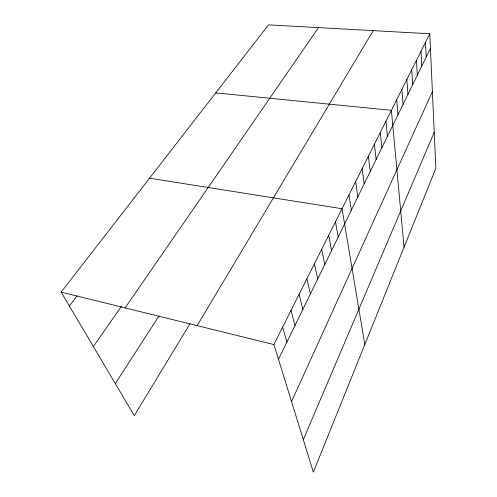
<?xml version="1.0" encoding="UTF-8"?>
<svg xmlns="http://www.w3.org/2000/svg" width="497" height="497" viewBox="0 0 497 497"><rect width="100%" height="100%" fill="white"/><g stroke="black" fill="none" stroke-linecap="round" stroke-linejoin="round"><path stroke-width="0.75" d="M303.319 439.671L434.223 132.289M291.553 401.626L432.396 91.659M278.457 359.275L430.445 48.352M429.787 33.765L435.844 168.346L313.365 472.15L273.909 344.57L429.787 33.765L268.523 24.85L61.156 292.124L134.283 415.654L190.003 323.715M197.147 325.647L373.222 30.634M115.31 383.597L159.015 315.93M125.107 307.885L318.496 27.615M93.399 346.583L121.398 306.32M69.394 306.04L77.016 295.932M215.735 92.883L391.394 110.322L404.073 247.146M149.554 178.187L342.035 208.74L364.817 344.52M61.156 292.124L273.909 344.57M282.613 327.212L286.887 342.035M291 310.488L295.007 325.417M299.082 294.373L302.847 309.382M306.879 278.829L310.408 293.913M314.402 263.832L317.713 278.966M321.665 249.351L324.771 264.528M328.685 235.354L331.598 250.563M335.469 221.824L338.202 237.057M348.962 194.93L351.342 210.175M355.647 181.591L357.865 196.837M362.108 168.707L364.164 183.94M368.358 156.257L370.265 171.459M374.396 144.205L376.167 159.388M380.242 132.55L381.882 147.696M385.908 121.262L387.418 136.371M396.705 99.723L397.991 114.739M401.862 89.448L403.042 104.407M406.863 79.47L407.944 94.38M411.721 69.791L412.703 84.639M416.43 60.392L417.331 75.184M421.015 51.266L421.823 65.989M425.463 42.388L426.196 57.049"/></g></svg>
